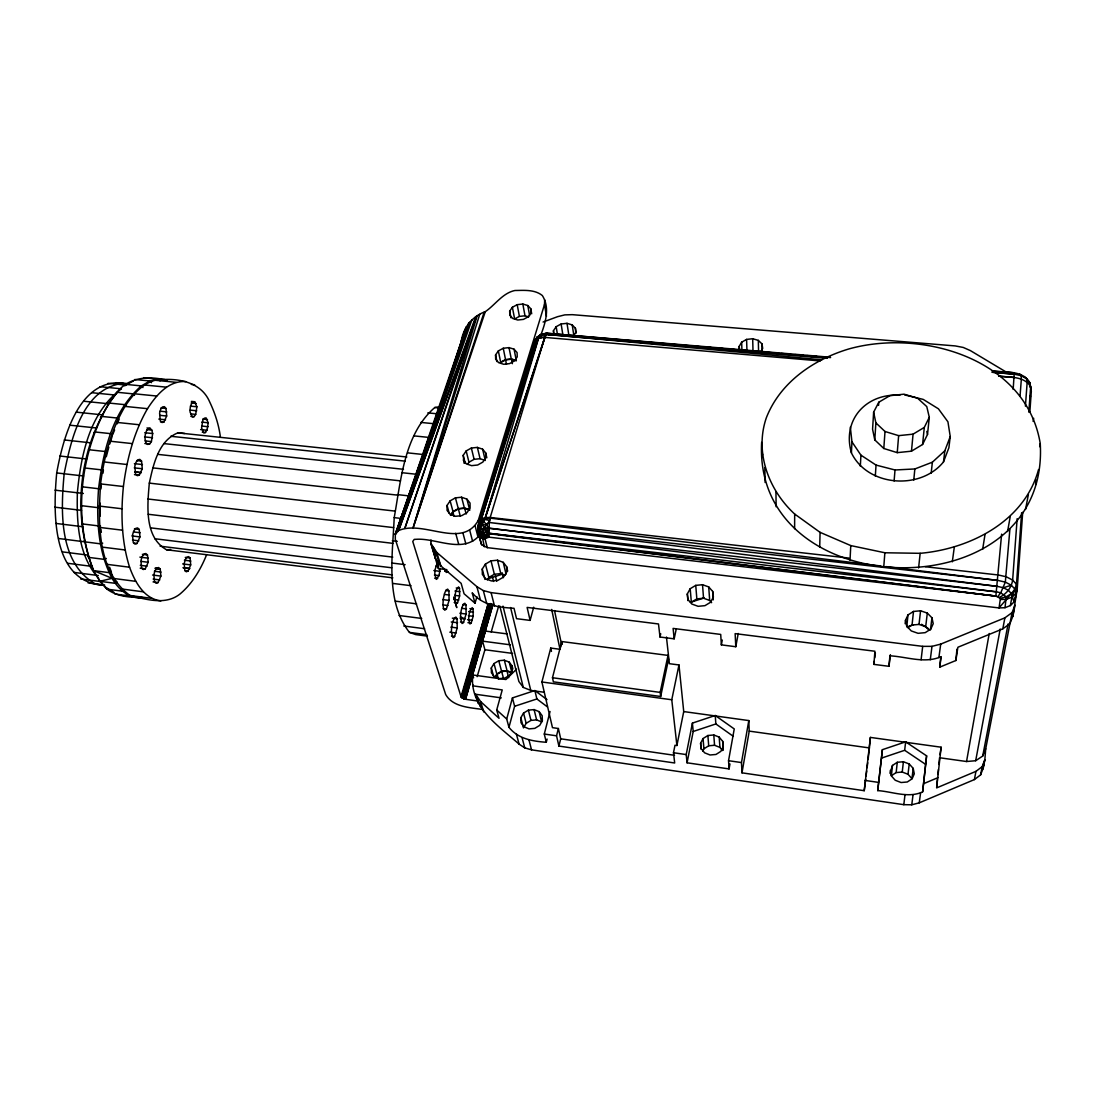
<?xml version="1.0" encoding="UTF-8"?>
<svg xmlns="http://www.w3.org/2000/svg" width="1095" height="1095" viewBox="0 0 1095 1095"><rect width="100%" height="100%" fill="white"/><g stroke="black" fill="none" stroke-linecap="round" stroke-linejoin="round"><path stroke-width="1.5" d="M794.614 528.734L794.669 514.048C768.58 489.985 754.441 452.358 766.336 417.784C780.146 382.333 813.64 359.42 849.049 348.894C922.36 328.459 1026.439 358.968 1040.25 443.598C1050.228 612.269 752.662 606.411 761.641 442.38M438.055 563.939L438.424 568.62L446.87 569.646M827.478 357.819L547.226 333.277L540.218 334.755L534.606 340.928L478.707 522.671L478.241 533.525L481.595 544.694L487.261 547.637L999.064 607.93L1000.392 598.39L995.861 596.077L489.027 537.18L489.328 520.344L544.735 337.411L547.226 333.277L830.174 357.244M821.743 359.803L542.162 333.92L547.226 333.277L540.218 334.755L537.508 338.861L535.195 339.532L533.881 342.475L497.349 464.088M95.949 584.224L102.985 585.141C50.986 581.869 53.217 510.421 56.707 472.93C63.127 437.494 79.62 373.956 127.951 383.811M427.433 636.14L415.703 634.594L409.434 632.39C384.975 601.237 392.722 554.549 394.2 517.634C401.057 479.966 404.041 434.209 434.783 407.518L439.738 406.683M481.595 544.694C479.295 536.632 475.422 526.065 481.389 518.879L538.836 336.781L542.764 334.084L547.226 333.277L537.44 336.808L533.881 342.475L533.73 345.199M819.717 546.966L820.073 532.348L794.669 514.048M484.305 546.816L481.526 532.553L478.091 527.913L479.131 521.288L481.389 518.879L537.44 336.808L534.825 340.367M431.019 540.027L430.924 543.448L438.424 568.62M139.968 536.906L139.229 529.446L137.546 527.886L135.506 528.502L133.658 531.143L132.509 535.099L133.275 542.614L134.972 544.133L137.012 543.476L139.968 536.906L132.03 535.934M142.295 468.756L141.542 461.104L139.859 459.38L137.806 459.832L135.958 462.35L134.794 466.278L135.561 473.971L137.272 475.668L139.311 475.175L142.295 468.756L134.288 467.866M148.181 562.283L147.469 554.973L145.827 553.495L143.828 554.179L142.035 556.821L140.899 560.75L141.638 568.1L143.294 569.551L145.293 568.839L148.181 562.283L141.419 561.42M150.166 428.323L148.153 428.692L146.333 431.129L145.197 434.989L145.06 439.218L145.936 442.681L147.606 444.447L149.604 444.036L151.411 441.586L152.684 433.552L151.808 430.102L150.166 428.323L146.963 427.981M160.883 576.093L160.226 569.03L158.611 567.538L156.695 568.223L154.942 570.851L153.861 574.724L154.546 581.91L156.147 583.293L158.077 582.567L160.883 576.093L152.575 575.026M166.673 416.032L166.002 408.449L164.401 406.642L162.457 406.957L160.705 409.325L159.596 413.102L160.281 420.726L161.896 422.506L163.839 422.164L166.673 416.032L159.911 415.333M540.533 335.85C545.296 323.203 550.32 308.106 542.34 295.54C534.771 289.367 524.094 290.38 514.896 290.503C502.523 293.09 495.214 304.916 485.277 311.692C471.247 316.578 461.98 329.554 460.858 344.405M190.694 564.91L190.106 558.012L188.641 556.616L186.862 557.259L185.233 559.778L184.206 563.487L184.822 570.427L186.287 571.782L188.066 571.097L190.694 564.91L182.66 563.898M194.664 401.728L192.871 402.016L191.228 404.274L190.188 407.901L190.037 411.925L192.282 416.976L194.075 416.647L195.704 414.375L196.881 406.779L194.664 401.728L191.379 401.4M546.473 316.291L544.489 304.533L544.667 299.77M200.618 429.582L207.064 430.253L208.214 422.793L206.079 417.879L204.341 418.194L202.753 420.453L201.589 427.981L203.752 432.867L205.49 432.511L207.379 429.103M487.261 547.637L485.208 539.424L479.5 536.482C477.201 530.842 477.379 523.697 481.389 518.879L485.359 517.538L490.382 517.497L848.871 558.08M899.912 395.213C866.213 393.105 841.836 419.727 851.417 452.892C867.705 486.618 920.443 490.492 943.493 461.926L948.886 447.773L950.241 436.576L947.941 421.835L938.415 408.805L923.222 399.401L904.703 394.939M851.417 452.892L851.937 441.819L850.336 427.132M115.974 581.171L112.06 578.324L93.595 570.632C70.655 513.295 79.032 441.285 117.233 392.284L132.741 393.83L134.507 395.391M100.206 516.183L100.165 503.152M850.035 560.188L850.76 545.584L820.073 532.348M860.328 466.21L860.93 455.164L851.937 441.819M1029.806 398.867L1029.998 395.569M873.632 412.172L872.578 429.24L874.782 439.903L883.802 448.485L897.243 452.646L911.478 451.181L922.579 444.488L927.52 434.428L929.299 417.291L926.767 406.587L917.5 398.142L904.018 394.186L889.879 395.678L878.779 402.235L873.632 412.172L875.877 422.875L874.782 439.903M1013.162 389.409L1014.257 372.847L992.097 370.972C1004.745 372.847 1022.333 369.48 1029.875 382.798L1031.312 391.435L1029.861 411.857M437.37 562.46L435.057 569.728L434.77 574.273L436.303 579.364L439.054 575.6L440.19 568.305M206.626 554.686C200.672 569.537 192.214 583.772 179.826 594.161C165.304 605.48 146.114 599.362 129.963 595.488C96.36 570.468 98.276 521.562 100.576 483.908C104.025 456.902 111.074 429.979 125.035 406.396C133.823 393.05 146.538 378.309 164.086 379.459C182.14 378.733 201.918 383.702 209.651 401.851C214.907 412.897 218.781 424.655 220.355 436.796M449.073 600.402L448.909 590.944L447.677 589.124L446.035 590.123L444.433 593.695L443.311 598.897L442.969 604.289L443.489 608.423L444.748 610.189L446.377 609.121L449.073 600.402L442.64 599.581M457.204 627.941L457.067 618.784L455.89 617.087L454.315 618.155L452.782 621.714L451.687 626.819L451.345 632.061L453.043 637.687L454.603 636.565L457.204 627.941L450.921 627.134M459.626 595.967L459.517 588.371L458.559 586.906L456.013 590.561L455.123 594.708L455.246 602.359L456.766 607.615L453.7 597.076L456.218 603.783L457.505 602.948L459.626 595.967L454.685 595.338M878.573 405.355L878.779 402.235M875.316 476.12L876.041 465.088L860.93 455.164M1035.61 484.757L1035.925 479.925M160.91 600.881C143.815 598.787 134.931 581.746 129.58 567.224C121.394 541.19 120.737 513.5 123.406 486.522C126.856 459.462 133.768 432.47 147.51 408.681C156.051 395.473 168.329 380.512 185.698 381.553M466.087 614.021L465.977 604.96L464.841 603.263L463.322 604.276L461.83 607.739L460.762 612.735L460.42 617.909L462.049 623.507L463.568 622.453L466.087 614.021L459.9 613.227M473.163 616.307L473.095 609.012L472.191 607.643L469.796 611.27L468.947 615.294L468.674 619.455L469.947 623.958L471.151 623.11L473.163 616.307L468.373 615.691M883.802 448.485L885.006 431.498L875.877 422.875M940.742 657.26L939.743 667.142L955.867 660.518L957.879 647.255L1002.815 628.831L1009.918 623.644L1012.875 616.184L1017.241 588.864L1022.703 512.282M1013.121 612.789L1012.875 616.184L1015.038 605.124M1021.621 512.734L1016.488 584.319L1011.931 597.172L1010.329 605.603L1005.005 607.698L999.064 607.93L1014.983 589.206L1017.241 588.864L1016.488 584.319L1012.642 580.076L1006.264 576.791L998.38 574.998L925.316 566.731M1028.835 412.199L1030.669 386.631C1024.071 375.845 1009.576 377.556 998.791 376.078M1017.145 518.688L1012.642 580.076C1011.575 587.632 1006.319 594.188 999.42 597.336M1025.413 406.149L1027.165 382.278L1026.604 378.692L1021.115 375.667L1014.312 374.189L992.234 372.259L1014.312 374.189M1009.905 529.063L1005.333 582.116L1000.748 592.819L997.819 596.529M1020.047 396.103L1021.348 379.062L1021.115 375.667L1019.856 374.066M666.444 637.03L669.401 663.693L678.968 664.952L683.732 711.572L748.802 720.578L741.479 762.572L741.986 772.837L864.229 790.699L870.402 737.414L941.125 747.201L936.622 787.907L975.946 771.359L982.188 766.637L984.843 759.752L985.719 748.761L1012.054 612.625L1014.367 606.794M890.386 654.687L888.976 666.308L873.906 664.391L874.905 651.238L735.142 633.622L735.785 646.721L721.359 644.873L720.715 634.429L673.096 628.407L674.178 638.837L660.011 637.016L658.492 623.972L527.119 607.41L530.103 620.4L516.525 618.661L514.034 608.3C498.827 607.355 482.553 605.316 472.178 592.806L475.025 603.194L464.075 593.764L461.146 583.348L440.792 565.882L435.304 558.121L430.924 543.448L436.864 552.523L476.872 586.646L483.319 590.575L491.08 592.614L922.688 646.351L931.996 646.351L940.714 644.106L1004.881 617.84L1012.054 612.625M868.143 759.465L870.402 737.414M883.72 567.374L884.87 552.77L850.76 545.584M1001.624 534.127L995.861 596.077L488.575 533.676L487.015 532.321L488.534 530.774L479.35 522.096L477.954 531.02L481.978 538.398L483.292 534.511L486.467 531.171L488.534 530.774M516.553 669.141L505.958 679.53L472.766 674.972C469.262 706.877 498.28 725.78 519.098 744.135L524.751 747.858L531.527 749.842L903.813 804.674L911.765 804.798L919.239 802.84L974.386 779.585L980.586 774.89L983.228 768.047L983.625 763.01M894.109 480.992L895.012 469.974L876.041 465.088M897.243 452.646L898.639 435.646L885.006 431.498M478.241 533.525L478.707 522.671M877.725 790.604L882.392 749.678L905.633 741.849L926.603 755.851L922.633 791.877C908.275 798.515 892.493 791.603 877.725 790.604L882.392 749.678M888.976 666.308L889.92 655.823C906.811 656.699 924.823 663.967 941.194 656.603L939.743 667.142M911.478 451.181L913.066 434.154L924.303 427.406L929.299 417.291M955.867 660.518L956.948 649.171M392.859 577.845L166.522 549.745C144.075 537.111 147.414 505.123 149.317 483.114C153.355 464.636 158.378 440.833 177.855 432.853L184.685 433.483M913.777 480.007L914.845 468.961L932.379 462.186L944.821 450.784L950.241 436.576M936.786 786.224L937.429 779.53M937.922 774.494L938.415 769.47M938.894 764.447L939.551 757.74L966.543 761.518L975.686 760.724L982.708 756.043L985.719 748.761M922.579 444.488L924.303 427.406M889.975 773.316L892.466 765.446L897.27 762.284L903.402 761.75L909.233 763.981L913.216 768.389L914.284 773.809L912.108 778.805L907.276 781.994L901.089 782.528L895.231 780.256L891.275 775.807L890.276 770.387M905.141 623.712L905.483 620.317L907.988 614.925L913.504 611.448L920.566 610.777L927.314 613.104L931.954 617.813L933.227 623.671L930.764 629.119L925.207 632.65L918.075 633.321L911.286 630.939L906.687 626.176L905.483 620.317M892.466 765.446L891.412 775.712L896.162 772.577L902.239 772.043L908.001 774.261L911.943 778.654L913.216 768.389M906.756 626.833L907.988 614.925M922.633 791.877L926.603 755.851M896.162 772.577L897.27 762.284M907.947 627.668L912.039 625.067L913.504 611.448M918.582 567.963L920.17 553.317C970.348 548.882 1024.509 521.302 1038.553 469.495M931.161 473.286L932.379 462.186M902.239 772.043L903.402 761.75M925.453 764.255L904.675 750.294L905.633 741.849M929.121 630.255L925.686 626.723L919.02 624.41L920.566 610.777M943.493 461.926L944.821 450.784M903.813 804.674L905.018 794.587M921.1 659.765L922.688 646.351M908.001 774.261L909.233 763.981M925.686 626.723L927.314 613.104M541.327 337.725L538.808 338.328L539.041 336.507L537.782 336.548L537.029 338.026L539.041 336.507M864.229 790.699L865.666 779.188M866.077 775.903L866.692 770.962M867.103 767.677L867.733 762.75M930.449 629.912L931.954 617.813M873.906 664.391L874.316 661.106M874.741 657.835L875.37 652.921M911.765 804.798L913.052 794.696M930.271 659.779L931.996 646.351M101.301 485.824L100.891 488.986L82.016 486.796M102.971 473.218L103.395 470.07L84.52 467.948M919.239 802.84L920.608 792.725M938.894 657.547L940.714 644.106M952.308 561.831L954.306 547.103M940.003 754.729L941.125 747.201M478.405 527.722L478.926 524.354M982.639 549.389L985.007 534.552M485.208 539.424L484.907 536.276L481.526 532.553L484.195 527.489L479.897 530.61L479.5 536.482M489.657 520.618L484.455 527.845L489.027 537.18L485.359 538.466L479.323 533.703L478.707 528.981L481.389 518.879L483.374 521.357L481.129 523.547L479.897 530.61L485.359 517.538L544.735 337.411L820.237 360.939M741.986 772.837L749.226 731.118L748.802 720.578M1010.329 605.603L1014.038 601.963L1011.397 593.613L1008.385 590.314L1003.39 587.755L997.23 586.345L484.455 527.845L483.292 534.511L488.041 534.47L488.575 533.676M1029.971 399.004L1030.505 395.979M966.543 761.518L989.223 633.499M1007.578 531.513L1010.233 516.539M729.065 768.923L728.545 760.696L734.252 728.941L715.24 715.5L692.41 723.097L686.209 754.578L687.071 762.804L729.065 768.923L729.954 763.94M1033.119 421.383L1033.68 418.29M735.785 646.721L738.235 633.485M975.686 760.724L1000.214 629.023M1005.005 607.698L1006.264 596.83L1000.748 592.819L996.518 591.847L488.575 528.023L486.769 524.546L483.374 521.357M974.386 779.585L975.946 771.359M1002.815 628.831L1004.881 617.84M761.969 457.382L762.585 454.11M1025.55 509.462L1028.41 494.338M721.359 644.873L722.276 640.041M1039.661 446.678L1040.25 443.598M464.184 333.824L464.923 329.978M982.708 756.043L1008.125 623.917M534.36 344.076L534.757 342.064L533.881 342.475L534.949 344.186L534.757 342.064M980.586 774.89L982.188 766.637M983.228 768.047L984.843 759.752L982.639 769.566M687.071 762.804L693.203 731.474L692.41 723.097M561.037 645.201L559.983 649.28L550.744 648.076L541.902 681.98L552.469 727.655L558.382 728.503L556.547 735.813L558.902 746.078L674.684 762.996L673.493 752.73L674.999 745.243L676.902 745.503L683.732 711.572M544.735 337.411L538.63 338.068L534.606 340.928L479.911 521.111M676.902 745.503L671.769 699.76L678.968 664.952M674.178 638.837L676.299 628.79M660.668 696.502L660.162 692.396L668.018 655.399L561.776 641.547L552.482 677.737L553.386 681.843L660.668 696.502L668.484 659.601L668.018 655.399M106.283 456.752L108.816 447.088M660.011 637.016L660.723 633.759M558.902 746.078L560.708 738.81L558.382 728.503M547.007 699.65L534.866 690.548L512.419 697.912L506.698 719.018L508.956 727.299C518.003 738.838 532.526 741.288 546.282 742.273L547.089 739.07M546.282 742.273L544.297 734.047L550.046 711.517M477.954 531.02L478.337 529.542M508.956 727.299L514.623 706.275L512.419 697.912M530.103 620.4L533.703 607.205M501.305 697.871L475.668 694.271L480.664 701.649L499.033 718.293L496.706 709.984L502.235 689.918L473.177 685.894L472.794 684.676M488.083 604.358L461.556 697.529L465.498 699.294L477.297 700.964M460.79 344.774L465.252 329.225L445.939 388.752M491.203 632.034L498.718 605.863M492.038 604.454L463.979 698.938L491.272 604.098M492.846 604.645L465.498 699.294L492.996 604.399M477.174 676.642L484.921 649.732L482.553 641.15L485.468 631.09L507.136 633.909M492.025 604.07L463.979 698.938L491.463 604.33M489.383 604.098L461.556 697.529L461.022 696.707L488.014 604.248M488.863 604.098L461.556 697.529L489 604.522M490.314 603.509L462.596 698.323L490.56 603.783M463.979 698.938L491.532 604.248M460.94 344.733L463.719 335.385M880.75 565.978L485.359 517.538L538.63 338.068M475.025 603.194L476.914 596.816M534.606 340.928L479.884 520.481L537.508 338.861M483.046 709.546C470.166 707.493 453.111 707.343 445.692 694.545L395.322 539.411L395.295 534.428L398.621 530.555C423.614 519.619 461.762 549.594 478.269 520.426L544.489 304.533M480.91 517.839L495.364 470.604M109.787 443.968L112.196 436.193M479.706 314.388L412.938 528.351L485.277 311.692M485.359 517.538L545.953 334.44L826.971 358.298M484.141 312.198L412.938 528.351L477.105 315.962L404.821 528.406L476.38 316.4L398.621 530.555L469.454 322.286L395.295 534.428L466.374 326.556M1015.585 597.322L1014.038 601.963L1017.241 588.864M548.13 334.741L553.44 334.536L548.349 334.112M468.687 323.08L395.295 534.428L416.894 473.697M471.931 319.699L398.621 530.555L475.613 316.866M1013.943 373.641L1014.257 372.847M114.605 430.02L112.675 434.633L110.527 433.634L94.745 431.95L93.896 432.621M117.192 423.861L119.122 419.234L117.083 418.016L101.37 416.387L100.425 417.291M484.907 536.276L488.041 534.47L486.714 537.453L484.907 536.276L482.279 536.523M478.707 528.981L481.129 523.547M702.703 751.184L703.921 748.816L708.711 745.791L714.556 745.271L719.921 747.392L722.508 750.554M700.581 743.327L703.045 738.564L707.876 735.511L713.789 734.978L719.21 737.113L722.7 741.342L723.302 746.571L720.852 751.362L715.993 754.455L710.039 754.989L704.591 752.812L701.142 748.542L700.581 743.327L701.087 749.172M687.332 593.901L690.192 588.727L695.749 585.373L702.525 584.716L708.725 586.934L712.694 591.437L713.379 597.049L710.545 602.264L704.947 605.658L698.117 606.315L691.876 604.057L687.934 599.512L687.332 593.901L687.92 600.621M760.259 352.59L762.695 348.374L761.983 343.898L758.315 340.381L752.689 338.738L746.598 339.409L741.657 342.201L739.193 346.39L739.303 349.647M539.137 711.654L541.614 721.92L536.618 719.88L530.966 720.4L526.161 723.33L523.492 727.888L520.837 717.677L523.547 713.078L528.392 710.135L534.1 709.601L539.137 711.654L542.176 715.719L542.381 720.756L539.684 725.383L534.812 728.367L529.063 728.887L523.999 726.806L521.001 722.7L520.837 717.677M495.063 676.97L496.843 674.055L501.565 671.235L507.067 670.715L511.899 672.631L509.202 662.133L504.316 660.203L498.759 660.737L494.009 663.57L491.299 667.977L491.409 672.782L494.283 676.696L499.183 678.654L504.781 678.133L509.572 675.259L512.255 670.824L512.118 666.02L509.202 662.133M495.419 677.08L497.13 674.26L501.674 671.55L506.971 671.043L511.639 672.905M484.455 527.845L481.526 532.553L479.323 533.703M487.289 579.926L488.849 577.462L494.365 574.245L500.798 573.616L505.028 575.19M506.615 566.649L506.766 572.028L503.604 577.038L497.992 580.309L491.436 580.952L485.701 578.803L482.347 574.437L482.252 569.058L485.427 564.089L491.012 560.859L497.513 560.216L503.221 562.324L506.615 566.649L507.669 571.097M573.889 335.33L575.696 332.606L575.409 328.295L572.22 324.9L567.005 323.326L561.133 323.983L556.178 326.693L553.44 330.731L553.673 335.056M450.442 515.252L452.81 511.707L458.271 508.614L464.581 507.97L468.715 509.449M450.853 515.348L453.125 511.94L458.381 508.956L464.472 508.326L469.769 510.229L466.908 499.128L461.57 497.226L455.424 497.855L450.127 500.853L447.061 505.425L447.061 510.366L450.154 514.349L455.52 516.292L461.707 515.663L467.045 512.624L470.097 508.012L470.042 503.07L466.908 499.128M467.51 464.376L468.975 462.2L474.108 459.325L480.075 458.695L485.277 460.489L482.621 449.196L477.365 447.403L471.356 448.033L466.183 450.921L463.212 455.315L464.061 463.24M495.556 354.958L498.334 350.934L503.262 348.251L509.011 347.621L514.061 349.195L517.086 352.59L517.237 356.874L514.472 360.926L509.531 363.636L503.727 364.279L498.649 362.664L495.665 359.242L495.556 354.958L496.952 361.569M530.788 308.763L530.966 312.869L528.283 316.77L523.451 319.384L517.757 320.014L512.775 318.494L509.818 315.237L509.681 311.131L512.378 307.271L517.196 304.67L522.835 304.04L527.804 305.532L530.788 308.763L531.691 313.786M117.233 392.284L107.899 404.151M99.796 386.672L121.463 388.821C89.461 412.391 80.893 455.452 77.362 492.764C76.677 522.014 77.964 555.726 98.769 578.461M538.808 338.328L540.478 336.562M116.07 393.543C128.019 376.954 148.701 375.571 166.946 380.293L143.568 377.666M461.022 696.707L412.76 541.464L414.225 539.383L416.305 539.287C436.002 537.96 461.337 553.208 477.967 536.988L475.148 525.97M540.177 335.645L542.162 333.92M124.255 589.863L122.353 591.177L107.091 589.165L99.878 581.322L92.788 569.195M1011.397 593.613L1006.264 596.83L1000.392 598.39M711.627 602.688L709.669 600.443L703.537 598.24L696.844 598.883L691.342 602.209L690.192 588.727M117.288 582.116L115.262 583.32L99.878 581.322L98.974 579.734L107.091 589.165C116.809 596.542 130.004 597.583 141.748 597.391M133.398 380.923L124.652 385.755L125.939 384.386L141.323 385.905L150.042 380.978L158.665 379.13L160.021 380.855M500.442 362.349L505.507 359.571L511.433 358.927L515.334 360.159M528.693 316.893L524.998 315.784L519.4 316.4L514.636 318.987L512.378 307.271M88.531 449.689L107.365 451.756M109.596 567.21L111.238 571.576L109.117 572.63L93.595 570.632C72.516 516.744 80.236 452.7 108.952 403.042L124.57 404.63L126.486 406.04M543.667 334.632L546.035 333.564M923.756 783.623L938.182 777.559M106.325 558.477L104.093 559.34L88.476 557.369L87.737 556.123M543.106 322.039L557.519 316.701L564.801 314.881L572.247 314.662L955.264 345.924L963.258 347.457L970.389 350.605L1008.166 373.231M881.626 758.068L904.675 750.294M693.203 731.474L715.856 723.946L733.363 736.374M908.782 626.258L913.449 624.711M514.623 706.275L536.879 698.966L547.404 706.891M690.397 602.373L704.14 597.897M488.055 578.776L502.427 574.163M1003.39 587.755L1011.342 585.209L1014.983 589.206L1015.681 593.517L1011.931 597.172L1006.579 599.266L1000.597 599.512M102.711 543.188L100.425 543.832L58.582 538.494M540.218 334.755L542.764 334.084M99.878 581.322L112.06 578.324C117.726 588.001 126.623 596.953 138.367 597.856M484.757 519.085L490.314 517.798L489.232 522.493L486.769 524.546L482.443 525.025L481.389 518.879L489.328 520.344M100.548 526.147L81.769 523.862M139.366 598.034L142.61 597.555M123.393 595.885L126.253 595.502M514.061 349.195L516.347 360.83L511.338 359.242L505.63 359.872L500.743 362.541L498.334 350.934M898.639 435.646L913.066 434.154M912.039 625.067L919.02 624.41M123.215 383.346C82.221 387.945 70.846 440.423 64.153 473.779C60.786 510.749 58.5 562.419 95.183 583.84M166.522 549.745L170.683 549.485M533.881 342.475L535.195 339.532L535.989 341.024M895.012 469.974L914.845 468.961M99.932 507.888L81.085 505.644M482.224 538.589L485.359 538.466M884.87 552.77L920.17 553.317M1000.324 372.56L1003.732 372.834M561.94 335.248L567.046 335.672M587.454 337.369L592.559 337.794M601.059 338.492L606.151 338.916M612.954 339.491L619.756 340.052M626.559 340.613L631.664 341.038M638.467 341.599L645.27 342.174M652.072 342.735L658.875 343.296M665.678 343.871L672.467 344.432M677.572 344.857L684.375 345.418M691.178 345.993L697.98 346.554M703.086 346.978L711.586 347.69M716.678 348.114L725.191 348.812M730.283 349.237L737.086 349.798M742.191 350.222L750.691 350.934M755.796 351.358L764.296 352.07M767.691 352.344L777.902 353.192M781.296 353.48L789.796 354.191M794.902 354.616L803.401 355.314M806.81 355.601L817.007 356.45M820.415 356.737L830.612 357.572M561.94 335.262L565.335 335.563M587.426 337.438L592.518 337.862M601.018 338.588L604.413 338.875M612.913 339.601L618.018 340.025M626.504 340.75L629.912 341.038M638.399 341.763L643.504 342.188M652.004 342.913L657.096 343.351M665.596 344.063L668.99 344.35M677.49 345.076L682.582 345.514M691.082 346.225L694.476 346.526M702.976 347.238L708.068 347.676M716.568 348.402L721.673 348.826M730.16 349.551L733.568 349.839M742.054 350.564L747.16 350.989M755.659 351.714L759.054 352.001M767.554 352.727L772.646 353.151M781.146 353.877L784.54 354.164M794.737 355.026L798.132 355.314M806.632 356.039L811.723 356.477M820.223 357.189L823.618 357.49M1000.351 372.492L1005.443 372.916M998.804 376.174L1014.107 377.488M154.313 380.184L176.158 382.319M434.783 407.518L438.192 407.86M191.365 384.427L194.65 384.742M134.808 379.5L150.042 380.978L151.534 382.689M144.28 384.975L166.358 387.151M427.83 412.87L437.466 413.828M108.035 383.318L126.336 385.125M134.398 393.789L156.681 396.02M420.781 422.41L433.784 423.71M91.624 392.681L113.456 394.871M191.214 402.974L196.128 403.48M190.338 406.122L196.881 406.779M190.188 410.105L196.73 410.776M160.91 407.942L166.002 408.449M83.754 401.235L108.679 403.781M125.035 406.396L147.51 408.681M413.951 435.878L428.706 437.398M190.79 413.883L195.704 414.375M160.062 411.2L166.823 411.884M190.804 416.319L194.075 416.647M202.657 419.057L207.489 419.563M201.781 422.122L208.214 422.793M158.816 419.084L165.578 419.782M76.417 412.158L102.971 414.923M201.631 426.037L208.064 426.694M160.445 421.808L163.839 422.164M116.631 422.383L139.257 424.75M407.6 452.865L422.465 454.425M202.26 432.183L205.49 432.511M147.031 429.596L151.808 430.102M177.855 432.853L406.834 456.998M144.732 432.717L152.684 433.552M69.847 425.188L96.538 428.008M170.724 436.275L405.136 461.132M144.581 436.905L152.533 437.754M145.046 440.902L151.411 441.586M163.839 443.584L403.48 469.303M144.827 443.516L149.604 444.036M109.541 441.148L132.29 443.598M402.029 472.712L416.976 474.327M64.263 439.944L91.036 442.859M157.666 454.357L400.51 480.869M136.738 460.571L141.542 461.104M134.425 463.65L142.432 464.54M59.828 456.026L86.669 459.01M104.107 461.953L126.91 464.499M397.485 494.611L409.16 495.912M152.698 467.866L398.279 495.214M134.781 471.822L141.187 472.534M134.685 472L141.104 472.725M134.493 474.641L139.311 475.175M149.317 483.114L395.322 511.132M56.707 472.93L83.576 475.996M1011.342 585.209L1005.333 582.116L997.873 580.418L489.232 522.493L997.23 586.345M100.576 483.908L123.406 486.522M394.2 517.634L400.866 518.4M487.015 532.321L488.507 533.224L996.518 591.847M147.784 498.991L393.653 527.612M54.996 490.163L83.357 493.462M99.125 506.054L121.901 508.751M392.284 540.779L397.28 541.368M148.222 514.267L393.392 543.407M54.75 507.163L81.55 510.366M150.576 527.845L392.776 557.136M134.452 528.858L139.229 529.446M435.673 566.238L438.753 566.621M99.782 527.434L122.489 530.199M391.859 563.035L405.123 564.65M133.754 531.965L140.119 532.745M55.955 523.437L82.672 526.695M444.707 571.111L447.951 571.508L446.322 572.452L445.063 570.563M433.866 570.55L439.998 571.303M154.641 538.713L391.777 567.785M885.841 566.594L997.873 580.418M488.507 533.224L995.861 596.077M434.441 575.039L439.054 575.6M132.481 540.04L138.846 540.834M434.633 578.174L437.699 578.557M160.089 546.172L391.9 574.834M133.823 543.079L137.012 543.476M456.218 587.947L459.517 588.371M102.519 547.144L125.09 549.964M185.26 557.396L190.106 558.012M392.886 583.43L411.022 585.688M454.959 591.054L459.914 591.683M445.692 590.534L448.909 590.944M142.391 554.33L147.469 554.973M184.412 560.229L190.845 561.037M444.597 594.462L449.415 595.064M139.873 557.122L148.331 558.19M453.795 599.458L458.75 600.087M62.511 551.894L87.477 555.055M183.276 567.662L189.709 568.483M183.194 567.84L189.64 568.661M454.192 602.524L457.505 602.948M462.87 604.577L465.977 604.96M184.85 570.687L188.066 571.097M140.311 565.321L147.072 566.17M443.133 604.933L447.964 605.535M469.892 608.601L473.095 609.012M461.789 608.314L466.429 608.902M140.201 568.182L145.293 568.839M107.159 564.363L129.58 567.224M395.336 601.141L416.593 603.851M154.381 571.22L161.033 572.083M468.66 611.571L473.451 612.173M443.16 608.711L446.377 609.121M67.603 563.268L92.404 566.457M153.149 579.063L159.802 579.926M467.538 619.688L472.328 620.304M452.344 618.169L457.067 618.784M153.067 581.91L158.077 582.567M467.948 622.685L471.151 623.11M460.461 622.042L463.568 622.453M73.694 572.356L98.317 575.546M155.216 568.373L160.226 569.03L155.23 568.127M460.379 618.401L465.033 619.003L460.708 616.909M451.263 621.933L457.546 622.754M113.497 578.447L135.725 581.336M399.032 615.5L421.712 618.442M80.592 578.94L100.535 581.541M88.079 582.91L104.696 585.086M121.216 588.918L143.212 591.806M403.822 626.011L424.641 628.749M449.84 632.171L456.136 632.992M451.455 636.14L454.603 636.565M482.553 641.15L510.434 644.832M129.963 595.488L151.726 598.363M409.434 632.39L426.872 634.703M115.016 594.037L130.127 596.036M484.921 649.732L512.597 653.414M552.482 677.737L660.162 692.396M541.902 681.98L671.769 699.76M499.813 606.069L518.879 681.487L523.3 687.414L530.76 690.411L543.969 692.232M749.226 731.118L869.581 747.953M544.297 734.047L556.547 735.813M673.493 752.73L686.209 754.578M728.545 760.696L741.479 762.572M865.023 780.434L878.464 782.377M560.708 738.81L674.506 755.304M538.836 336.781L544.53 337.438L544.42 334.303M156.831 568.319L160.157 568.907M1027.165 382.278L1029.875 382.798L1031.312 391.435M480.554 522.904L481.718 523.164M116.125 382.648L120.751 383.797M164.086 379.459L167.152 380.526M106.092 587.481L108.706 589.083M111.307 590.698L113.907 592.299M921.525 624.287L928.587 628.694M496.706 709.984L506.698 719.018M142.952 387.562L141.323 385.905C112.142 411.35 103.053 451.975 98.55 488.808C96.387 518.989 97.674 551.018 112.06 578.324L111.238 571.576M1029.875 382.798L1024.359 376.557M482.621 449.196L485.715 452.947L486.837 457.778M463.253 460.037L466.306 463.815L471.575 465.649L477.639 465.019L482.854 462.09L485.797 457.669L485.715 452.947M1029.546 386.138L1030.477 387.329M84.014 540.862L84.698 541.874M436.864 552.523L440.792 565.882L433.237 546.98L435.304 558.121M472.766 674.972L473.587 677.791M483.675 711.914L480.664 701.649L480.418 706.699L475.668 694.271L478.337 703.373L477.557 698.391M455.698 533.32L458.695 544.27M447.061 505.425L449.224 513.336M491.299 667.977L493.763 676.943M450.127 500.853L453.125 511.94M497.13 674.26L498.471 679.201M452.81 511.707L454.028 516.238M494.009 663.57L496.843 674.055M476.872 586.646L480.418 599.882M516.375 734.02L519.098 744.135M458.271 508.614L460.283 516.169M498.759 660.737L501.565 671.235M462.925 532.964L465.854 543.941M455.424 497.855L458.381 508.956M501.674 671.55L503.426 678.147M483.319 590.575L486.796 603.783M522.082 737.743L524.751 747.858M464.581 507.97L466.169 514.02M504.316 660.203L507.067 670.715M461.57 497.226L464.472 508.326M506.971 671.043L508.696 677.654M469.755 530.391L472.629 541.368M482.252 569.058L484.948 579.433M485.427 564.089L488.849 577.462M523.547 713.078L526.161 723.33M491.08 592.614L494.475 605.822M528.926 739.741L531.527 749.842M512.118 666.02L512.871 669.018M478.269 520.426L479.062 523.574M492.367 576.559L493.599 581.472M491.012 560.859L494.365 574.245M528.392 710.135L530.966 720.4M463.212 455.315L465.238 463.349M495.104 574.615L496.774 581.253M502.988 606.137L523.3 687.414M466.183 450.921L468.975 462.2M502.085 572.699L503.303 577.681M510.571 607.52L530.76 690.411M471.356 448.033L474.108 459.325M497.513 560.216L500.798 573.616M534.1 709.601L536.618 719.88M534.866 690.548L536.879 698.966M503.221 562.324L506.082 574.232M477.365 447.403L480.075 458.695M926.808 431.375L927.52 434.428M550.744 648.076L551.469 651.388M551.702 609.45L559.983 649.28M561.776 641.547L562.351 644.325M554.535 610.558L561.393 643.833M503.262 348.251L506.479 364.32M511.433 358.927L512.378 363.677M509.011 347.621L511.338 359.242M509.681 311.131L510.982 317.824M517.196 304.67L519.4 316.4M522.835 304.04L524.998 315.784M527.804 305.532L529.624 315.593M553.44 330.731L553.974 333.934M556.178 326.693L557.478 334.7M561.133 323.983L562.926 335.207M567.005 323.326L569.003 336.179M572.22 324.9L573.931 336.151M488.041 534.47L488.452 537.152M575.409 328.295L576.134 333.113M739.193 346.39L739.631 349.373M100.945 529.241L101.329 532.334M703.045 738.564L703.921 748.816M695.749 585.373L696.844 598.883M707.876 735.511L708.711 745.791M702.525 584.716L703.537 598.24M713.789 734.978L714.556 745.271M715.24 715.5L715.856 723.946M708.725 586.934L709.669 600.443M719.21 737.113L719.921 747.392M712.694 591.437L713.256 599.868M722.7 741.342L723.275 750.143M741.657 342.201L741.945 350.345M746.598 339.409L746.954 350.824M752.689 338.738L752.99 350.167M758.315 340.381L758.575 351.81M764.816 467.592L765.118 482.471M761.983 343.898L762.12 350.427M775.958 491.983L776.122 506.752M578.954 336.658L573.848 336.233L578.926 336.712"/></g></svg>
